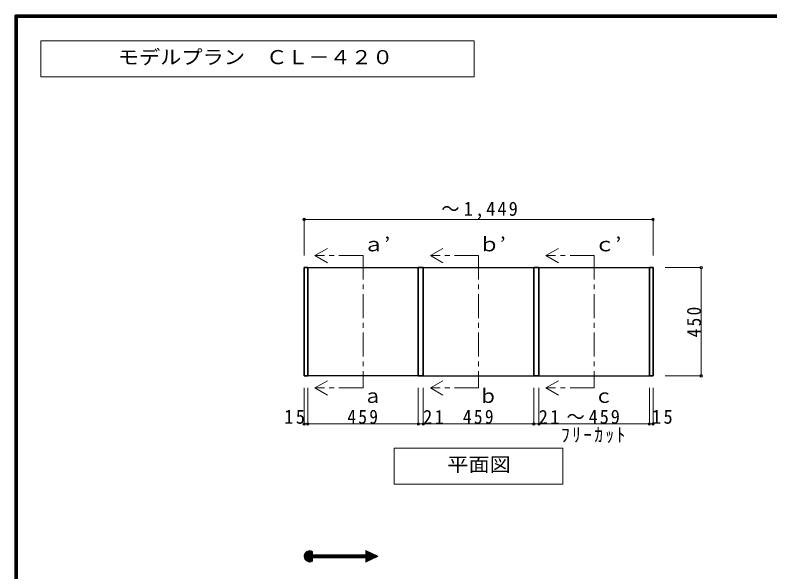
# Model space of a CAD drawing. Units: millimetres at full size, sheet at 1:20; details may follow other scales. Extents: x -3922 to 3878, y -2932 to 2722.
# Drawn here: x -3922 to -787, y 408 to 2722 of the extents above; entities that cross this region are included whole.
import ezdxf
from ezdxf.enums import TextEntityAlignment as Align

# ---------------------------------------------------------------- set-up
doc = ezdxf.new("R2010")
doc.units = ezdxf.units.MM
doc.header["$LTSCALE"] = 20
doc.header["$PDMODE"] = 32
doc.header["$PDSIZE"] = 10
doc.linetypes.add('CHAIN1', pattern=[8, 5, -1, 1, -1])
for name, color, linetype, lineweight in [('0-2', 2, 'Continuous', 35), ('0-3_固定棚', 3, 'Continuous', 25), ('0-A_文字', 7, 'Continuous', 18), ('0-B_寸法', 7, 'Continuous', 9), ('F-1_枠', 6, 'Continuous', 40)]:
    doc.layers.add(name, color=color, linetype=linetype, lineweight=lineweight)
doc.styles.add('ＭＳ ゴシック', font='')
doc.styles.get('ＭＳ ゴシック').set_extended_font_data('MS Gothic')

msp = doc.modelspace()

# ---------------------------------------------------------------- linework, layer by layer
at = {"layer": '0-2'}
for p, q in [((-2721.53, 1222.73), (-2721.53, 1672.73)), ((-2721.53, 1672.73), (-2706.53, 1672.73)), ((-2706.53, 1222.73), (-2706.53, 1672.73)), ((-2226.53, 1222.73), (-2226.53, 1672.73)), ((-1767.53, 1672.73), (-1746.53, 1672.73)), ((-1767.53, 1222.73), (-1767.53, 1672.73)), ((-1746.53, 1222.73), (-1746.53, 1672.73)), ((-1287.53, 1672.73), (-1272.53, 1672.73)), ((-1287.53, 1222.73), (-1287.53, 1672.73)), ((-1272.53, 1222.73), (-1272.53, 1672.73)), ((-2721.53, 1222.73), (-2706.53, 1222.73)), ((-2247.53, 1222.73), (-2226.53, 1222.73)), ((-1767.53, 1222.73), (-1746.53, 1222.73)), ((-1287.53, 1222.73), (-1272.53, 1222.73))]:
    msp.add_line(p, q, dxfattribs=at)
at = {"layer": '0-2', "color": 3, "lineweight": 25}
for p, q in [((-1746.53, 1672.73), (-1287.53, 1672.73)), ((-1746.53, 1222.73), (-1287.53, 1222.73))]:
    msp.add_line(p, q, dxfattribs=at)
at = {"layer": '0-2'}
msp.add_lwpolyline([(-2247.53, 1222.73), (-2247.53, 1672.73), (-2226.53, 1672.73)], dxfattribs=at)
at = {"layer": '0-3_固定棚'}
for p, q in [((-2706.53, 1672.73), (-2247.53, 1672.73)), ((-2226.53, 1672.73), (-1767.53, 1672.73)), ((-2247.53, 1222.73), (-2706.53, 1222.73)), ((-2226.53, 1222.73), (-1767.53, 1222.73))]:
    msp.add_line(p, q, dxfattribs=at)
at = {"layer": '0-A_文字'}
for p, q in [((-2677.03, 1722.73), (-2625.07, 1752.73)), ((-2197.03, 1722.73), (-2145.07, 1752.73)), ((-1717.03, 1722.73), (-1665.07, 1752.73)), ((-2677.03, 1722.73), (-2625.07, 1692.73)), ((-2197.03, 1722.73), (-2145.07, 1692.73)), ((-1717.03, 1722.73), (-1665.07, 1692.73)), ((-2677.03, 1172.73), (-2625.07, 1202.73)), ((-2197.03, 1172.73), (-2145.07, 1202.73)), ((-1717.03, 1172.73), (-1665.07, 1202.73)), ((-2677.03, 1172.73), (-2625.07, 1142.73)), ((-2197.03, 1172.73), (-2145.07, 1142.73)), ((-1717.03, 1172.73), (-1665.07, 1142.73)), ((-1647.03, 922.73), (-1647.03, 772.73)), ((-2347.03, 772.73), (-1647.03, 772.73)), ((-2721.53, 472.25), (-2697.57, 496.2)), ((-2721.39, 475.22), (-2700.54, 496.06)), ((-2721.34, 469.61), (-2694.93, 496.02)), ((-2720.91, 467.21), (-2692.53, 495.58)), ((-2720.73, 478.71), (-2704.03, 495.4)), ((-2720.28, 465.01), (-2690.34, 494.96)), ((-2719.48, 462.98), (-2688.3, 494.16)), ((-2718.97, 483.29), (-2708.62, 493.65)), ((-2718.54, 461.09), (-2686.42, 493.22)), ((-2717.46, 459.34), (-2686.12, 490.69)), ((-2716.26, 457.72), (-2686.12, 487.86)), ((-2714.93, 456.22), (-2686.12, 485.03)), ((-2713.48, 454.84), (-2686.12, 482.21)), ((-2711.91, 453.58), (-2686.12, 479.38)), ((-2710.22, 452.44), (-2684.17, 478.49)), ((-2708.4, 451.44), (-2681.34, 478.49)), ((-2706.43, 450.57), (-2678.51, 478.49)), ((-2704.31, 449.87), (-2675.68, 478.49)), ((-2684.65, 466.7), (-2672.86, 478.49)), ((-2681.82, 466.7), (-2670.03, 478.49)), ((-2678.99, 466.7), (-2667.2, 478.49)), ((-2676.17, 466.7), (-2664.37, 478.49)), ((-2673.34, 466.7), (-2661.54, 478.49)), ((-2670.51, 466.7), (-2658.71, 478.49)), ((-2667.68, 466.7), (-2655.89, 478.49)), ((-2664.85, 466.7), (-2653.06, 478.49)), ((-2662.02, 466.7), (-2650.23, 478.49)), ((-2659.19, 466.7), (-2647.4, 478.49)), ((-2656.37, 466.7), (-2644.57, 478.49)), ((-2653.54, 466.7), (-2641.74, 478.49)), ((-2650.71, 466.7), (-2638.92, 478.49)), ((-2647.88, 466.7), (-2636.09, 478.49)), ((-2645.05, 466.7), (-2633.26, 478.49)), ((-2642.22, 466.7), (-2630.43, 478.49)), ((-2639.4, 466.7), (-2627.6, 478.49)), ((-2636.57, 466.7), (-2624.77, 478.49)), ((-2633.74, 466.7), (-2621.94, 478.49)), ((-2630.91, 466.7), (-2619.12, 478.49)), ((-2628.08, 466.7), (-2616.29, 478.49)), ((-2625.25, 466.7), (-2613.46, 478.49)), ((-2622.42, 466.7), (-2610.63, 478.49)), ((-2619.6, 466.7), (-2607.8, 478.49)), ((-2616.77, 466.7), (-2604.97, 478.49)), ((-2613.94, 466.7), (-2602.15, 478.49)), ((-2611.11, 466.7), (-2599.32, 478.49)), ((-2608.28, 466.7), (-2596.49, 478.49)), ((-2605.45, 466.7), (-2593.66, 478.49)), ((-2602.63, 466.7), (-2590.83, 478.49)), ((-2599.8, 466.7), (-2588, 478.49)), ((-2596.97, 466.7), (-2585.18, 478.49)), ((-2594.14, 466.7), (-2582.35, 478.49)), ((-2591.31, 466.7), (-2579.52, 478.49)), ((-2588.48, 466.7), (-2576.69, 478.49)), ((-2585.66, 466.7), (-2573.86, 478.49)), ((-2582.83, 466.7), (-2571.03, 478.49)), ((-2580, 466.7), (-2568.2, 478.49)), ((-2577.17, 466.7), (-2565.38, 478.49)), ((-2574.34, 466.7), (-2562.55, 478.49)), ((-2571.51, 466.7), (-2559.72, 478.49)), ((-2568.68, 466.7), (-2556.89, 478.49)), ((-2565.86, 466.7), (-2554.06, 478.49)), ((-2563.03, 466.7), (-2551.23, 478.49)), ((-2560.2, 466.7), (-2548.41, 478.49)), ((-2557.37, 466.7), (-2545.58, 478.49)), ((-2554.54, 466.7), (-2542.75, 478.49)), ((-2551.71, 466.7), (-2539.92, 478.49)), ((-2548.89, 466.7), (-2537.09, 478.49)), ((-2546.06, 466.7), (-2534.26, 478.49)), ((-2543.23, 466.7), (-2531.44, 478.49)), ((-2540.4, 466.7), (-2528.61, 478.49)), ((-2537.57, 466.7), (-2525.78, 478.49)), ((-2534.74, 466.7), (-2522.95, 478.49)), ((-2531.92, 466.7), (-2520.12, 478.49)), ((-2529.09, 466.7), (-2517.29, 478.49)), ((-2526.26, 466.7), (-2514.46, 478.49)), ((-2523.43, 466.7), (-2511.64, 478.49)), ((-2520.6, 466.7), (-2508.81, 478.49)), ((-2517.77, 466.7), (-2505.98, 478.49)), ((-2514.94, 466.7), (-2503.15, 478.49)), ((-2512.12, 466.7), (-2500.32, 478.49)), ((-2509.29, 466.7), (-2497.49, 478.49)), ((-2506.46, 466.7), (-2494.67, 478.49)), ((-2503.63, 466.7), (-2491.84, 478.49)), ((-2500.8, 466.7), (-2489.01, 478.49)), ((-2497.97, 466.7), (-2486.18, 478.49)), ((-2495.15, 466.7), (-2483.35, 478.49)), ((-2492.32, 466.7), (-2480.52, 478.49)), ((-2489.49, 466.7), (-2477.7, 478.49)), ((-2486.66, 466.7), (-2474.87, 478.49)), ((-2483.83, 466.7), (-2472.04, 478.49)), ((-2481, 466.7), (-2469.21, 478.49)), ((-2478.18, 466.7), (-2466.38, 478.49)), ((-2475.35, 466.7), (-2452.12, 489.93)), ((-2472.52, 466.7), (-2450.19, 489.03)), ((-2469.69, 466.7), (-2448.25, 488.13)), ((-2466.86, 466.7), (-2446.32, 487.24)), ((-2465.63, 496.21), (-2414.81, 472.6)), ((-2465.63, 478.49), (-2465.63, 496.21)), ((-2465.63, 493.39), (-2463.7, 495.31)), ((-2465.63, 490.56), (-2461.77, 494.42)), ((-2465.63, 487.73), (-2459.84, 493.52)), ((-2465.63, 484.9), (-2457.91, 492.62)), ((-2465.63, 482.07), (-2455.98, 491.72)), ((-2465.63, 479.25), (-2454.05, 490.83)), ((-2465.63, 465.1), (-2444.39, 486.34)), ((-2465.63, 462.27), (-2442.46, 485.44)), ((-2465.63, 459.45), (-2440.53, 484.55)), ((-2465.63, 456.62), (-2438.6, 483.65)), ((-2465.63, 453.79), (-2436.67, 482.75)), ((-2465.63, 450.96), (-2434.74, 481.85)), ((-2465.63, 448.99), (-2414.81, 472.6)), ((-2464.04, 449.73), (-2432.81, 480.96)), ((-2458.75, 452.18), (-2430.87, 480.06)), ((-2453.47, 454.64), (-2428.94, 479.16)), ((-2448.19, 457.09), (-2427.01, 478.27)), ((-2442.9, 459.54), (-2425.08, 477.37)), ((-2437.62, 462), (-2423.15, 476.47)), ((-2432.34, 464.45), (-2421.22, 475.57)), ((-2427.06, 466.91), (-2419.29, 474.68)), ((-2421.77, 469.36), (-2417.36, 473.78)), ((-2416.49, 471.82), (-2415.42, 472.88)), ((-2702.01, 449.34), (-2686.12, 465.23)), ((-2699.48, 449.04), (-2686.12, 462.41)), ((-2696.67, 449.02), (-2686.12, 459.58)), ((-2693.45, 449.41), (-2686.12, 456.75)), ((-2689.5, 450.54), (-2686.12, 453.92)), ((-2686.12, 466.7), (-2686.12, 452.15)), ((-2686.12, 466.7), (-2465.63, 466.7)), ((-2465.63, 466.7), (-2465.63, 448.99))]:
    msp.add_line(p, q, dxfattribs=at)
at = {"layer": '0-A_文字', "linetype": 'CHAIN1'}
for p, q in [((-2477.03, 1722.73), (-2677.03, 1722.73)), ((-2477.03, 1722.73), (-2477.03, 1172.73)), ((-1997.03, 1722.73), (-2197.03, 1722.73)), ((-1997.03, 1722.73), (-1997.03, 1172.73)), ((-1517.03, 1722.73), (-1717.03, 1722.73)), ((-1517.03, 1722.73), (-1517.03, 1172.73)), ((-2477.03, 1172.73), (-2677.03, 1172.73)), ((-1997.03, 1172.73), (-2197.03, 1172.73)), ((-1517.03, 1172.73), (-1717.03, 1172.73))]:
    msp.add_line(p, q, dxfattribs=at)
at = {"layer": '0-A_文字'}
msp.add_lwpolyline([(-3815.36, 2465.63), (-2015.36, 2465.63), (-2015.36, 2615.63), (-3815.36, 2615.63)], close=True, dxfattribs=at)
for points in [[(-1647.03, 922.73), (-2347.03, 922.73), (-2347.03, 772.73)], [(-2686.12, 493.04), (-2686.12, 478.49), (-2465.63, 478.49)]]:
    msp.add_lwpolyline(points, dxfattribs=at)
msp.add_arc((-2697.92, 472.6), 23.61, 60, 300, dxfattribs=at)
at = {"layer": '0-B_寸法', "color": 4}
for p, q in [((-2721.53, 1872.73), (-2721.53, 1722.73)), ((-2721.53, 1872.73), (-1272.53, 1872.73)), ((-1272.53, 1872.73), (-1272.53, 1722.73)), ((-1072.53, 1672.73), (-1222.53, 1672.73)), ((-1072.53, 1672.73), (-1072.53, 1222.73)), ((-1072.53, 1222.73), (-1222.53, 1222.73)), ((-2721.53, 1022.73), (-2721.53, 1172.73)), ((-2706.53, 1022.73), (-2706.53, 1172.73)), ((-2247.53, 1022.73), (-2247.53, 1172.73)), ((-2226.53, 1022.73), (-2226.53, 1172.73)), ((-1767.53, 1022.73), (-1767.53, 1172.73)), ((-1746.53, 1022.73), (-1746.53, 1172.73)), ((-1287.53, 1022.73), (-1287.53, 1172.73)), ((-1272.53, 1022.73), (-1272.53, 1172.73)), ((-2721.53, 1022.73), (-2706.53, 1022.73)), ((-2706.53, 1022.73), (-2247.53, 1022.73)), ((-2247.53, 1022.73), (-2226.53, 1022.73)), ((-2226.53, 1022.73), (-1287.53, 1022.73)), ((-1287.53, 1022.73), (-1272.53, 1022.73))]:
    msp.add_line(p, q, dxfattribs=at)
at = {"layer": '0-B_寸法'}
for p in [(-2721.53, 1872.73), (-1272.53, 1872.73), (-1072.53, 1672.73), (-1072.53, 1222.73), (-2721.53, 1022.73), (-2706.53, 1022.73), (-2247.53, 1022.73), (-2226.53, 1022.73), (-1767.53, 1022.73), (-1746.53, 1022.73), (-1287.53, 1022.73), (-1272.53, 1022.73)]:
    msp.add_point(p, dxfattribs=at)
at = {"layer": 'F-1_枠'}
for p, q in [((-3922.03, 2722.29), (-3922.03, -2864.37)), ((-3922.03, 2722.29), (3877.97, 2722.29)), ((-3922.03, 2718.96), (3877.97, 2718.96)), ((-3922.03, 2715.63), (3877.97, 2715.63)), ((-3918.7, 2722.29), (-3918.7, -2864.37)), ((-3915.36, 2722.29), (-3915.36, -2864.37))]:
    msp.add_line(p, q, dxfattribs=at)

# ---------------------------------------------------------------- texts
at = {"layer": '0-A_文字', "style": 'ＭＳ ゴシック', "width": 1.1}
for s, p in [('モデルプラン\u3000ＣＬ－４２０', (-3495.36, 2500.63)), ('ａ’', (-2477.03, 1722.73)), ('ｂ’', (-1997.03, 1722.73)), ('ｃ’', (-1517.03, 1722.73)), ('平面図', (-2127.03, 807.73))]:
    msp.add_text(s, height=58.65, dxfattribs=at).set_placement(p, align=Align.BOTTOM_LEFT)
at = {"layer": '0-A_文字', "style": 'ＭＳ ゴシック'}
for s, p in [('ｂ', (-1997.03, 1092.73)), ('ａ', (-2477.03, 1092.73)), ('ｃ', (-1517.03, 1092.73))]:
    msp.add_text(s, height=58.65, dxfattribs=at).set_placement(p, align=Align.BOTTOM_LEFT)
at = {"layer": '0-B_寸法', "char_height": 58.65, "attachment_point": 7, "style": 'ＭＳ ゴシック'}
for s, insert in [('\\T1.23;\\W0.95;～1,449', (-2152.03, 1872.73)), ('\\T1.27;\\W0.95;15', (-2804.22, 1022.73)), ('\\T1.27;\\W0.9;459', (-2542.03, 1022.73)), ('\\T1.27;\\W0.95;21', (-2227.27, 1022.73)), ('\\T1.27;\\W0.9;459', (-2062.03, 1022.73)), ('\\T1.27;\\W0.95;21', (-1747.27, 1022.73)), ('\\T1.21;\\W0.95;～459', (-1631.79, 1022.73)), ('\\T1.27;\\W0.95;15', (-1276.96, 1022.73)), ('\\T1.28;\\W0.9;ﾌﾘｰｶｯﾄ', (-1654.29, 943.86))]:
    msp.add_mtext(s, dxfattribs=dict(at, insert=insert))
at = {"layer": '0-B_寸法', "insert": (-1072.53, 1382.73), "char_height": 58.65, "attachment_point": 7, "rotation": 90, "style": 'ＭＳ ゴシック'}
msp.add_mtext('\\T1.27;\\W0.9;450', dxfattribs=at)

doc.saveas('drawing.dxf')
